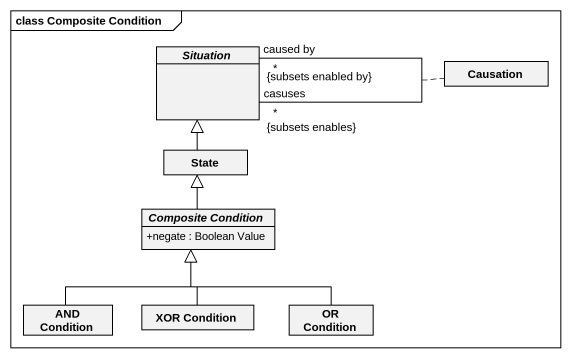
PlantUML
@startuml
mainframe class Composite Condition
hide circle
hide empty members
skinparam classAttributeIconSize 0
abstract class Situation
class Causation
class "State" as State_
abstract class "Composite Condition" as Composite_Condition {
  +negate : Boolean Value
}
class "AND Condition" as AND_Condition
class "XOR Condition" as XOR_Condition
class "OR Condition" as OR_Condition
Situation "casuses\n*\n{subsets enables}" -- "caused by\n*\n{subsets enabled by}" Situation
(Situation, Situation) .. Causation
State_ -up-|> Situation
Composite_Condition -up-|> State_
AND_Condition -up-|> Composite_Condition
XOR_Condition -up-|> Composite_Condition
OR_Condition -up-|> Composite_Condition
@enduml
